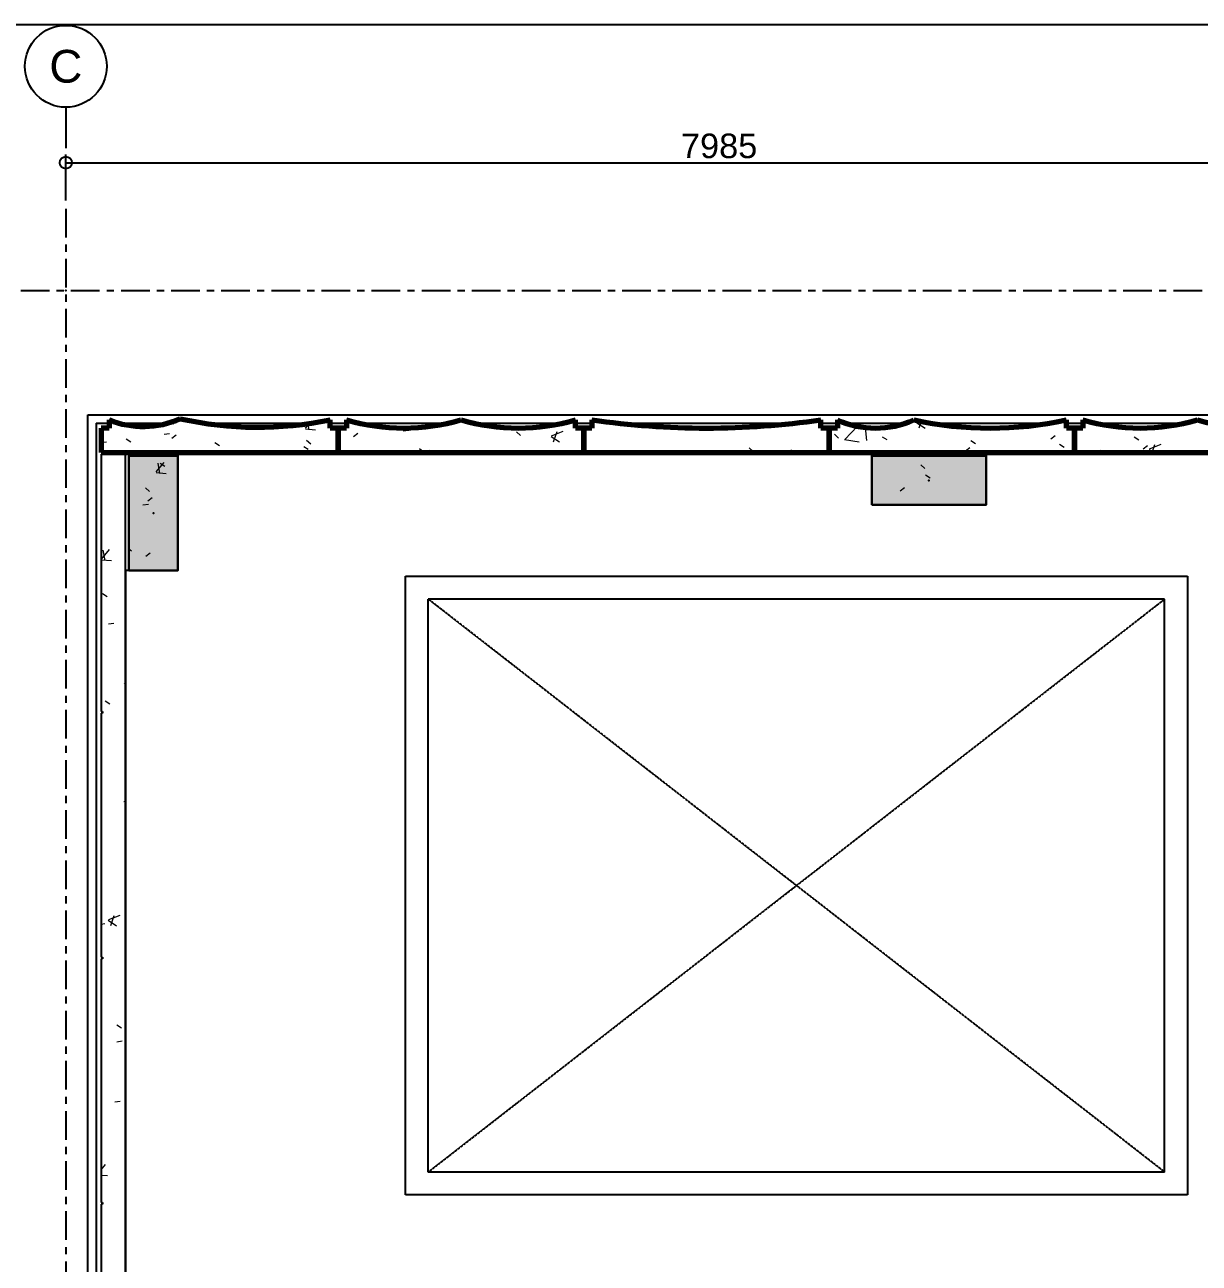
# Model space of a CAD drawing. Header units: millimetres. Extents: x -1379 to 1385823, y -4884429 to 548763.
# Drawn here: x 402353 to 409531, y -2370143 to -2362577 of the extents above; entities that cross this region are included whole.
import ezdxf
from ezdxf.enums import TextEntityAlignment as Align

# ---------------------------------------------------------------- set-up
doc = ezdxf.new("R2010")
doc.units = ezdxf.units.MM
for name, pattern in [('CENTER', [50.8, 31.75, -6.35, 6.35, -6.35]), ('HIDDEN', [0.375, 0.25, -0.125]), ('TA_GL_000.70000', [1.925, 0.7, -0.175, 0.175, -0.175, 0.7])]:
    doc.linetypes.add(name, pattern=pattern)
for name, color, linetype in [('000 - 0_SYM_DWG_GRID-BUBBLE_MAIN_COLOR_6', 7, 'Continuous'), ('000 - 0_SYM_DWG_GRIDLINE_MAIN_COLOR_251', 7, 'Continuous'), ('000 - 0_SYM_DWG_HIDDENlINE_MAIN_COLOR_251', 7, 'HIDDEN'), ('000 - 0_SYM_DWG_SLOPE-SYM_TEXT_COLOR_3', 7, 'Continuous'), ('000 - CONCRETE_COL_HATCH_', 7, 'Continuous'), ('000 - CONCRETE_PRECAST_CUT_COLOR_4', 7, 'Continuous'), ('000 - D I M', 7, 'Continuous'), ('000 - EXISTING_BUILDING_MAIN_COLOR_1', 7, 'Continuous'), ('000 - EXISTING_BUILDING_MAIN_COLOR_251', 7, 'Continuous'), ('000 - EXISTING_COLUMN_CUT_COLOR_5', 7, 'Continuous'), ('000 - EXISTING_PRECAST_MAIN_COLOR_1', 7, 'Continuous'), ('000 - GRID', 7, 'CENTER')]:
    doc.layers.add(name, color=color, linetype=linetype)
doc.styles.add('ARIAL', font='arial.ttf')
doc.styles.add('FAMELINE_FOR_CKST', font='arial.ttf')
doc.styles.add('TA', font='', dxfattribs={"height": 4.5})
doc.styles.get('TA').set_extended_font_data('Cordia New')
doc.dimstyles.new('FAMELINE-CKST_C-C', dxfattribs={"dimtxt": 0.3, "dimasz": 0.15, "dimexe": 0.1, "dimexo": 0.1, "dimgap": 0.05, "dimtad": 1, "dimzin": 0, "dimdsep": 46, "dimtxsty": 'FAMELINE_FOR_CKST', "dimblk": 'ORIGIN', "dimblk1": 'ORIGIN', "dimblk2": 'ORIGIN', "dimsah": 1, "dimcen": 0.1, "dimdle": 0.1, "dimclrd": 7, "dimclre": 7, "dimclrt": 7, "dimadec": 0, "dimazin": 0, "dimtfac": 1, "dimtix": 1, "dimtmove": 2, "dimatfit": 3, "dimfxl": 1, "dimtolj": 1, "dimtzin": 0, "dimlwd": -1, "dimlwe": -1, "dimarcsym": 0})

# ---------------------------------------------------------------- blocks, each defined once
blk = doc.blocks.new('A$Cc55aeaab')
at = {"color": 7}
blk.add_lwpolyline([(0, -400), (775, -400), (775, 0), (0, 0)], close=True, dxfattribs=at)
blk = doc.blocks.new('DPA_Rectangular - 300 x 700mm-V1-IV01 - EGRESS LEVEL PLAN')
at = {"layer": '000 - EXISTING_BUILDING_MAIN_COLOR_251', "lineweight": 9}
h = blk.add_hatch(dxfattribs=at)
h.set_pattern_fill('FP_8', style=0, pattern_type=2)
h.set_pattern_definition([(50, (-216519, 2307787), (728.7365, -63.75582), [76.2, -838.2]), (355, (-216519, 2307787), (-140.97162, 764.2276), [60.96, -670.56]), (100.451, (-216458.26, 2307781.7), (587.77, 700.46675), [64.76, -712.36]), (46.184, (-216519, 2307990.2), (1084.31624, -168.17096), [114.3, -1257.3]), (96.636, (-216428.6, 2307976.2), (949.6099, 989.70985), [97.14, -1068.54]), (351.184, (-216519, 2307990.2), (949.62055, 989.70115), [91.44, -1005.84]), (21, (-216417.4, 2307939.4), (606.45787, -409.06057), [76.2, -838.2]), (326, (-216417.4, 2307939.4), (247.20834, 736.75292), [60.96, -670.56]), (71.451, (-216366.85, 2307905.3), (853.66825, 327.68547), [64.76, -712.36]), (37.5, (-216519, 2307787), (12.354693, 338.22012), [33.528, -628.904, 33.528, -1320.292]), (37.5, (-216519, 2307787), (12.354693, 338.22012), [-695.96, -647.192, 33.528, -639.572]), (7.5, (-216519, 2307787), (267.278874, 400.722127), [33.528, -354.584, 33.528, -870.204]), (7.5, (-216519, 2307787), (267.278874, 400.722127), [-421.64, -613.664, 33.528, -223.012]), (327.5, (-216745.56, 2307787), (542.36333, -22.915345), [33.528, -220.472, 33.528, -1810.512]), (327.5, (-216745.56, 2307787), (542.36333, -22.915345), [-287.528, -758.952, 33.528, -1018.032]), (317.5, (-216847.16, 2307787), (592.51696, 101.70711), [33.528, -296.672, 33.528, -1239.52]), (317.5, (-216847.16, 2307787), (592.51696, 101.70711), [-363.728, -492.76, 33.528, -713.232])])
h.paths.add_polyline_path([(150, -350), (150, 350), (-150, 350), (-150, -350)])
at = {"layer": '000 - EXISTING_BUILDING_MAIN_COLOR_251', "color": 7}
for p, q in [((-150, 350), (150, 350)), ((-150, -350), (-150, 350)), ((150, 350), (150, -350)), ((150, -350), (-150, -350))]:
    blk.add_line(p, q, dxfattribs=at)
blk = doc.blocks.new('DPA_Rectangular - 300 x 700mm-V5-IV01 - EGRESS LEVEL PLAN')
at = {"layer": '000 - EXISTING_BUILDING_MAIN_COLOR_251', "lineweight": 9}
h = blk.add_hatch(dxfattribs=at)
h.set_pattern_fill('FP_13', style=0, pattern_type=2)
h.set_pattern_definition([(140, (-2307587, -221259), (63.75582, 728.7365), [76.2, -838.2]), (85, (-2307587, -221259), (-764.2276, -140.97162), [60.96, -670.56]), (190.451, (-2307581.7, -221198.26), (-700.46675, 587.77), [64.76, -712.36]), (136.184, (-2307790.2, -221259), (168.17096, 1084.31624), [114.3, -1257.3]), (186.636, (-2307776.2, -221168.6), (-989.70985, 949.6099), [97.14, -1068.54]), (81.184, (-2307790.2, -221259), (-989.70115, 949.62055), [91.44, -1005.84]), (111, (-2307739.4, -221157.4), (409.06057, 606.45787), [76.2, -838.2]), (56, (-2307739.4, -221157.4), (-736.75292, 247.20834), [60.96, -670.56]), (161.451, (-2307705.3, -221106.85), (-327.68547, 853.66825), [64.76, -712.36]), (127.5, (-2307587, -221259), (-338.22012, 12.354693), [33.528, -628.904, 33.528, -1320.292]), (127.5, (-2307587, -221259), (-338.22012, 12.354693), [-695.96, -647.192, 33.528, -639.572]), (97.5, (-2307587, -221259), (-400.722127, 267.278874), [33.528, -354.584, 33.528, -870.204]), (97.5, (-2307587, -221259), (-400.722127, 267.278874), [-421.64, -613.664, 33.528, -223.012]), (57.5, (-2307587, -221485.56), (22.915345, 542.36333), [33.528, -220.472, 33.528, -1810.512]), (57.5, (-2307587, -221485.56), (22.915345, 542.36333), [-287.528, -758.952, 33.528, -1018.032]), (47.5, (-2307587, -221587.16), (-101.70711, 592.51696), [33.528, -296.672, 33.528, -1239.52]), (47.5, (-2307587, -221587.16), (-101.70711, 592.51696), [-363.728, -492.76, 33.528, -713.232])])
h.paths.add_polyline_path([(150, 350), (-150, 350), (-150, -350), (150, -350), (150, 146.2)])
at = {"layer": '000 - EXISTING_BUILDING_MAIN_COLOR_251', "color": 7}
for p, q in [((-150, 350), (150, 350)), ((-150, -350), (-150, 350)), ((150, 350), (150, -350)), ((150, -350), (-150, -350))]:
    blk.add_line(p, q, dxfattribs=at)
blk = doc.blocks.new('DPA_Curved type B 1 - Curved Type B-V39-IV01 - EGRESS LEVEL PLAN')
at = {"layer": '000 - EXISTING_PRECAST_MAIN_COLOR_1', "lineweight": 9}
h = blk.add_hatch(dxfattribs=at)
h.set_pattern_fill('FP_31', style=0, pattern_type=2)
h.set_pattern_definition([(50, (-218399, 2307417), (728.7365, -63.75582), [76.2, -838.2]), (355, (-218399, 2307417), (-140.97162, 764.2276), [60.96, -670.56]), (100.451, (-218338.26, 2307411.7), (587.77, 700.46675), [64.76, -712.36]), (46.184, (-218399, 2307620.2), (1084.31624, -168.17096), [114.3, -1257.3]), (96.636, (-218308.6, 2307606.2), (949.6099, 989.70985), [97.14, -1068.54]), (351.184, (-218399, 2307620.2), (949.62055, 989.70115), [91.44, -1005.84]), (21, (-218297.4, 2307569.4), (606.45787, -409.06057), [76.2, -838.2]), (326, (-218297.4, 2307569.4), (247.20834, 736.75292), [60.96, -670.56]), (71.451, (-218246.85, 2307535.3), (853.66825, 327.68547), [64.76, -712.36]), (37.5, (-218399, 2307417), (12.354693, 338.22012), [33.528, -628.904, 33.528, -1320.292]), (37.5, (-218399, 2307417), (12.354693, 338.22012), [-695.96, -647.192, 33.528, -639.572]), (7.5, (-218399, 2307417), (267.278874, 400.722127), [33.528, -354.584, 33.528, -870.204]), (7.5, (-218399, 2307417), (267.278874, 400.722127), [-421.64, -613.664, 33.528, -223.012]), (327.5, (-218625.56, 2307417), (542.36333, -22.915345), [33.528, -220.472, 33.528, -1810.512]), (327.5, (-218625.56, 2307417), (542.36333, -22.915345), [-287.528, -758.952, 33.528, -1018.032]), (317.5, (-218727.16, 2307417), (592.51696, 101.70711), [33.528, -296.672, 33.528, -1239.52]), (317.5, (-218727.16, 2307417), (592.51696, 101.70711), [-363.728, -492.76, 33.528, -713.232])])
h.paths.add_polyline_path([(-340, 0), (750, 0), (750, 150), (700, 150), (700, 200), (584.8, 172.3), (468.1, 155.6), (349.2, 150), (231.9, 155.6), (114.9, 172.3), (0, 200), (-116.5, 172.1), (-231.9, 155.6), (-350, 150), (-468.1, 155.6), (-593.3, 174.3), (-700, 200), (-700, 150), (-750, 150), (-750, 0), (-340, 0)])
at = {"layer": '000 - EXISTING_PRECAST_MAIN_COLOR_1', "color": 7, "lineweight": 70}
for p, q in [((-700, 200), (-700, 150)), ((700, 150), (700, 200)), ((-700, 150), (-750, 150)), ((-750, 150), (-750, 0)), ((750, 150), (700, 150)), ((750, 0), (750, 150)), ((-750, 0), (750, 0))]:
    blk.add_line(p, q, dxfattribs=at)
for centre in [(-350, 1400), (350, 1400)]:
    blk.add_arc(centre, 1250, 253.74023, 286.25977, dxfattribs=at)
blk = doc.blocks.new('DPA_Curved type A 1 - Curved Type A-V40-IV01 - EGRESS LEVEL PLAN')
at = {"layer": '000 - EXISTING_PRECAST_MAIN_COLOR_1', "lineweight": 9}
h = blk.add_hatch(dxfattribs=at)
h.set_pattern_fill('FP_32', style=0, pattern_type=2)
h.set_pattern_definition([(50, (-219899, 2307417), (728.7365, -63.75582), [76.2, -838.2]), (355, (-219899, 2307417), (-140.97162, 764.2276), [60.96, -670.56]), (100.451, (-219838.26, 2307411.7), (587.77, 700.46675), [64.76, -712.36]), (46.184, (-219899, 2307620.2), (1084.31624, -168.17096), [114.3, -1257.3]), (96.636, (-219808.6, 2307606.2), (949.6099, 989.70985), [97.14, -1068.54]), (351.184, (-219899, 2307620.2), (949.62055, 989.70115), [91.44, -1005.84]), (21, (-219797.4, 2307569.4), (606.45787, -409.06057), [76.2, -838.2]), (326, (-219797.4, 2307569.4), (247.20834, 736.75292), [60.96, -670.56]), (71.451, (-219746.85, 2307535.3), (853.66825, 327.68547), [64.76, -712.36]), (37.5, (-219899, 2307417), (12.354693, 338.22012), [33.528, -628.904, 33.528, -1320.292]), (37.5, (-219899, 2307417), (12.354693, 338.22012), [-695.96, -647.192, 33.528, -639.572]), (7.5, (-219899, 2307417), (267.278874, 400.722127), [33.528, -354.584, 33.528, -870.204]), (7.5, (-219899, 2307417), (267.278874, 400.722127), [-421.64, -613.664, 33.528, -223.012]), (327.5, (-220125.56, 2307417), (542.36333, -22.915345), [33.528, -220.472, 33.528, -1810.512]), (327.5, (-220125.56, 2307417), (542.36333, -22.915345), [-287.528, -758.952, 33.528, -1018.032]), (317.5, (-220227.16, 2307417), (592.51696, 101.70711), [33.528, -296.672, 33.528, -1239.52]), (317.5, (-220227.16, 2307417), (592.51696, 101.70711), [-363.728, -492.76, 33.528, -713.232])])
h.paths.add_polyline_path([(750, 0), (750, 150), (700, 150), (700, 200), (466.4, 172.2), (234, 155.6), (0, 150), (-234, 155.6), (-467.5, 172.3), (-700, 200), (-700, 150), (-750, 150), (-750, 0)])
at = {"layer": '000 - EXISTING_PRECAST_MAIN_COLOR_1', "color": 7, "lineweight": 70}
for p, q in [((-700, 200), (-700, 150)), ((700, 150), (700, 200)), ((-700, 150), (-750, 150)), ((-750, 150), (-750, 0)), ((750, 150), (700, 150)), ((750, 0), (750, 150)), ((-750, 0), (750, 0))]:
    blk.add_line(p, q, dxfattribs=at)
blk.add_arc((0, 5078.8), 4928.8, 261.83504, 278.16496, dxfattribs=at)
blk = doc.blocks.new('DPA_Curved type C_Left 1 - Curved Type C_Left-V41-IV01 - EGRESS LEVEL PLAN')
at = {"layer": '000 - EXISTING_PRECAST_MAIN_COLOR_1', "lineweight": 9}
h = blk.add_hatch(dxfattribs=at)
h.set_pattern_fill('FP_33', style=0, pattern_type=2)
h.set_pattern_definition([(50, (-221399, 2307417), (728.7365, -63.75582), [76.2, -838.2]), (355, (-221399, 2307417), (-140.97162, 764.2276), [60.96, -670.56]), (100.451, (-221338.26, 2307411.7), (587.77, 700.46675), [64.76, -712.36]), (46.184, (-221399, 2307620.2), (1084.31624, -168.17096), [114.3, -1257.3]), (96.636, (-221308.6, 2307606.2), (949.6099, 989.70985), [97.14, -1068.54]), (351.184, (-221399, 2307620.2), (949.62055, 989.70115), [91.44, -1005.84]), (21, (-221297.4, 2307569.4), (606.45787, -409.06057), [76.2, -838.2]), (326, (-221297.4, 2307569.4), (247.20834, 736.75292), [60.96, -670.56]), (71.451, (-221246.85, 2307535.3), (853.66825, 327.68547), [64.76, -712.36]), (37.5, (-221399, 2307417), (12.354693, 338.22012), [33.528, -628.904, 33.528, -1320.292]), (37.5, (-221399, 2307417), (12.354693, 338.22012), [-695.96, -647.192, 33.528, -639.572]), (7.5, (-221399, 2307417), (267.278874, 400.722127), [33.528, -354.584, 33.528, -870.204]), (7.5, (-221399, 2307417), (267.278874, 400.722127), [-421.64, -613.664, 33.528, -223.012]), (327.5, (-221625.56, 2307417), (542.36333, -22.915345), [33.528, -220.472, 33.528, -1810.512]), (327.5, (-221625.56, 2307417), (542.36333, -22.915345), [-287.528, -758.952, 33.528, -1018.032]), (317.5, (-221727.16, 2307417), (592.51696, 101.70711), [33.528, -296.672, 33.528, -1239.52]), (317.5, (-221727.16, 2307417), (592.51696, 101.70711), [-363.728, -492.76, 33.528, -713.232])])
h.paths.add_polyline_path([(6.2, 0), (750, 0), (750, 150), (700, 150), (700, 200), (545.8, 172.2), (390, 155.4), (233.3, 149.8), (76.7, 155.4), (-79.1, 172.2), (-233.3, 200), (-309.1, 172.2), (-387.3, 155.4), (-466.7, 149.8), (-547.1, 155.6), (-624.9, 172.3), (-700, 200), (-700, 150), (-750, 150), (-750, 0), (-490, 0)])
at = {"layer": '000 - EXISTING_PRECAST_MAIN_COLOR_1', "color": 7, "lineweight": 70}
for p, q in [((-700, 200), (-700, 150)), ((700, 150), (700, 200)), ((-700, 150), (-750, 150)), ((-750, 150), (-750, 0)), ((750, 150), (700, 150)), ((750, 0), (750, 150)), ((-750, 0), (750, 0))]:
    blk.add_line(p, q, dxfattribs=at)
for centre, radius, start, end in [((-466.7, 717.5), 567.7, 245.72937, 294.27063), ((233.3, 2346.1), 2196.2, 257.73193, 282.26807)]:
    blk.add_arc(centre, radius, start, end, dxfattribs=at)
blk = doc.blocks.new('DPA_Curved type B 1 - Curved Type B-V42-IV01 - EGRESS LEVEL PLAN')
at = {"layer": '000 - EXISTING_PRECAST_MAIN_COLOR_1', "lineweight": 9}
h = blk.add_hatch(dxfattribs=at)
h.set_pattern_fill('FP_34', style=0, pattern_type=2)
h.set_pattern_definition([(50, (-222899, 2307417), (728.7365, -63.75582), [76.2, -838.2]), (355, (-222899, 2307417), (-140.97162, 764.2276), [60.96, -670.56]), (100.451, (-222838.26, 2307411.7), (587.77, 700.46675), [64.76, -712.36]), (46.184, (-222899, 2307620.2), (1084.31624, -168.17096), [114.3, -1257.3]), (96.636, (-222808.6, 2307606.2), (949.6099, 989.70985), [97.14, -1068.54]), (351.184, (-222899, 2307620.2), (949.62055, 989.70115), [91.44, -1005.84]), (21, (-222797.4, 2307569.4), (606.45787, -409.06057), [76.2, -838.2]), (326, (-222797.4, 2307569.4), (247.20834, 736.75292), [60.96, -670.56]), (71.451, (-222746.85, 2307535.3), (853.66825, 327.68547), [64.76, -712.36]), (37.5, (-222899, 2307417), (12.354693, 338.22012), [33.528, -628.904, 33.528, -1320.292]), (37.5, (-222899, 2307417), (12.354693, 338.22012), [-695.96, -647.192, 33.528, -639.572]), (7.5, (-222899, 2307417), (267.278874, 400.722127), [33.528, -354.584, 33.528, -870.204]), (7.5, (-222899, 2307417), (267.278874, 400.722127), [-421.64, -613.664, 33.528, -223.012]), (327.5, (-223125.56, 2307417), (542.36333, -22.915345), [33.528, -220.472, 33.528, -1810.512]), (327.5, (-223125.56, 2307417), (542.36333, -22.915345), [-287.528, -758.952, 33.528, -1018.032]), (317.5, (-223227.16, 2307417), (592.51696, 101.70711), [33.528, -296.672, 33.528, -1239.52]), (317.5, (-223227.16, 2307417), (592.51696, 101.70711), [-363.728, -492.76, 33.528, -713.232])])
h.paths.add_polyline_path([(750, 0), (750, 150), (700, 150), (700, 200), (584.8, 172.3), (468.1, 155.6), (350, 150), (231.9, 155.6), (114.9, 172.3), (0, 200), (-114.9, 172.3), (-235.1, 155.4), (-350, 150), (-468.1, 155.6), (-585.1, 172.3), (-700, 200), (-700, 150), (-750, 150), (-750, 0), (450, 0)])
at = {"layer": '000 - EXISTING_PRECAST_MAIN_COLOR_1', "color": 7, "lineweight": 70}
for p, q in [((-700, 200), (-700, 150)), ((700, 150), (700, 200)), ((-700, 150), (-750, 150)), ((-750, 150), (-750, 0)), ((750, 150), (700, 150)), ((750, 0), (750, 150)), ((-750, 0), (750, 0))]:
    blk.add_line(p, q, dxfattribs=at)
for centre in [(-350, 1400), (350, 1400)]:
    blk.add_arc(centre, 1250, 253.74023, 286.25977, dxfattribs=at)
blk = doc.blocks.new('DPA_Curved type C_Left 1 - Curved Type C_Left-5847586-IV01 - EGRESS LEVEL PLAN')
at = {"layer": '000 - EXISTING_PRECAST_MAIN_COLOR_1', "lineweight": 9}
h = blk.add_hatch(dxfattribs=at)
h.set_pattern_fill('FP_40', style=0, pattern_type=2)
h.set_pattern_definition([(50, (-216924, 2307417), (728.7365, -63.75582), [76.2, -838.2]), (355, (-216924, 2307417), (-140.97162, 764.2276), [60.96, -670.56]), (100.451, (-216863.26, 2307411.7), (587.77, 700.46675), [64.76, -712.36]), (46.184, (-216924, 2307620.2), (1084.31624, -168.17096), [114.3, -1257.3]), (96.636, (-216833.6, 2307606.2), (949.6099, 989.70985), [97.14, -1068.54]), (351.184, (-216924, 2307620.2), (949.62055, 989.70115), [91.44, -1005.84]), (21, (-216822.4, 2307569.4), (606.45787, -409.06057), [76.2, -838.2]), (326, (-216822.4, 2307569.4), (247.20834, 736.75292), [60.96, -670.56]), (71.451, (-216771.85, 2307535.3), (853.66825, 327.68547), [64.76, -712.36]), (37.5, (-216924, 2307417), (12.354693, 338.22012), [33.528, -628.904, 33.528, -1320.292]), (37.5, (-216924, 2307417), (12.354693, 338.22012), [-695.96, -647.192, 33.528, -639.572]), (7.5, (-216924, 2307417), (267.278874, 400.722127), [33.528, -354.584, 33.528, -870.204]), (7.5, (-216924, 2307417), (267.278874, 400.722127), [-421.64, -613.664, 33.528, -223.012]), (327.5, (-217150.56, 2307417), (542.36333, -22.915345), [33.528, -220.472, 33.528, -1810.512]), (327.5, (-217150.56, 2307417), (542.36333, -22.915345), [-287.528, -758.952, 33.528, -1018.032]), (317.5, (-217252.16, 2307417), (592.51696, 101.70711), [33.528, -296.672, 33.528, -1239.52]), (317.5, (-217252.16, 2307417), (592.51696, 101.70711), [-363.728, -492.76, 33.528, -713.232])])
h.paths.add_polyline_path([(-538.2, 0), (725, 0), (725, 150), (675, 150), (675, 200), (523.3, 174.3), (370.2, 159.3), (204.7, 155.6), (62.7, 161.7), (-95.4, 180), (-241.5, 207.1), (-319.1, 180), (-383.6, 165.9), (-457.5, 159.7), (-538.2, 164.6), (-611, 179), (-675, 200), (-675, 150), (-725, 149.6), (-725, 0), (-575, 0)])
at = {"layer": '000 - EXISTING_PRECAST_MAIN_COLOR_1', "color": 7, "lineweight": 70}
for p, q in [((-675, 200), (-675, 150)), ((675, 150), (675, 200)), ((-675, 150), (-725, 150)), ((-725, 150), (-725, 0)), ((725, 150), (675, 150)), ((725, 0), (725, 150)), ((-725, 0), (725, 0))]:
    blk.add_line(p, q, dxfattribs=at)
for centre, radius, start, end in [((-466.7, 717.5), 557.8, 248.0708, 293.80474), ((233.3, 2346.1), 2191, 257.48361, 281.62923)]:
    blk.add_arc(centre, radius, start, end, dxfattribs=at)
blk = doc.blocks.new('*U2582')
at = {"layer": '000 - CONCRETE_COL_HATCH_'}
h = blk.add_hatch(dxfattribs=at)
h.set_pattern_fill('AR-CONC', scale=0.5)
h.set_pattern_definition([(50, (0, 6e-15), (3.5863, -0.31376), [0.375, -4.125]), (355, (0, 6e-15), (-0.693757, 3.76096), [0.3, -3.3]), (100.4514, (0.299, -0.026), (2.892544, 3.4472), [0.3187, -3.50571]), (46.1842, (0, 1), (5.336207, -0.827596), [0.5625, -6.1875]), (96.6356, (0.4447, 0.931), (4.67331, 4.87059), [0.47805, -5.25857]), (351.1842, (0, 1), (4.67331, 4.87059), [0.45, -4.95]), (21, (0.5, 0.75), (2.984535, -2.013094), [0.375, -4.125]), (326, (0.5, 0.75), (1.216577, 3.62575), [0.3, -3.3]), (71.4514, (0.7487, 0.5822), (4.201112, 1.612656), [0.3187, -3.50571]), (37.5, (0, 6e-15), (0.0607993, 1.6644693), [0, -3.26, 0, -3.35, 0, -3.3125]), (7.5, (0, 6e-15), (1.315348, 1.9720586), [0, -1.91, 0, -3.185, 0, -1.2625]), (327.5, (-1.115, 6e-15), (2.669112, -0.1127744), [0, -1.25, 0, -3.9, 0, -5.175]), (317.5, (-1.615, 6e-15), (2.915931, 0.500525), [0, -1.625, 0, -2.59, 0, -3.675])])
h.paths.add_polyline_path([(-350, -150), (350, -150), (350, 150), (-350, 150)])
at = {"color": 7}
blk.add_point((0, 0), dxfattribs=at)
at = {"layer": '000 - EXISTING_COLUMN_CUT_COLOR_5', "color": 7}
blk.add_lwpolyline([(-350, -150), (350, -150), (350, 150), (-350, 150)], close=True, dxfattribs=at)
blk = doc.blocks.new('*U2581')
at = {"layer": '000 - CONCRETE_COL_HATCH_'}
h = blk.add_hatch(dxfattribs=at)
h.set_pattern_fill('AR-CONC', scale=0.5)
h.set_pattern_definition([(50, (-3e-14, -2e-14), (3.5863, -0.31376), [0.375, -4.125]), (355, (-3e-14, -2e-14), (-0.693757, 3.76096), [0.3, -3.3]), (100.4514, (0.299, -0.026), (2.892544, 3.4472), [0.3187, -3.50571]), (46.1842, (-3e-14, 1), (5.336207, -0.827596), [0.5625, -6.1875]), (96.6356, (0.4447, 0.931), (4.67331, 4.87059), [0.47805, -5.25857]), (351.1842, (-3e-14, 1), (4.67331, 4.87059), [0.45, -4.95]), (21, (0.5, 0.75), (2.984535, -2.013094), [0.375, -4.125]), (326, (0.5, 0.75), (1.216577, 3.62575), [0.3, -3.3]), (71.4514, (0.7487, 0.5822), (4.201112, 1.612656), [0.3187, -3.50571]), (37.5, (-3e-14, -2e-14), (0.0607993, 1.6644693), [0, -3.26, 0, -3.35, 0, -3.3125]), (7.5, (-3e-14, -2e-14), (1.315348, 1.9720586), [0, -1.91, 0, -3.185, 0, -1.2625]), (327.5, (-1.115, -2e-14), (2.669112, -0.1127744), [0, -1.25, 0, -3.9, 0, -5.175]), (317.5, (-1.615, -2e-14), (2.915931, 0.500525), [0, -1.625, 0, -2.59, 0, -3.675])])
h.paths.add_polyline_path([(-150, -350), (150, -350), (150, 350), (-150, 350)])
at = {"color": 7}
blk.add_point((0, 0), dxfattribs=at)
at = {"layer": '000 - EXISTING_COLUMN_CUT_COLOR_5', "color": 7}
blk.add_lwpolyline([(-150, -350), (150, -350), (150, 350), (-150, 350)], close=True, dxfattribs=at)
blk = doc.blocks.new('A$Cc52987c4')
at = {"layer": '000 - EXISTING_BUILDING_MAIN_COLOR_251', "lineweight": 9}
h = blk.add_hatch(dxfattribs=at)
h.set_pattern_fill('FP_1', style=0, pattern_type=2)
h.set_pattern_definition([(50, (-215984, 2306427), (728.7365, -63.75582), [76.2, -838.2]), (355, (-215984, 2306427), (-140.97162, 764.2276), [60.96, -670.56]), (100.451, (-215923.26, 2306421.7), (587.77, 700.46675), [64.76, -712.36]), (46.184, (-215984, 2306630.2), (1084.31624, -168.17096), [114.3, -1257.3]), (96.636, (-215893.6, 2306616.2), (949.6099, 989.70985), [97.14, -1068.54]), (351.184, (-215984, 2306630.2), (949.62055, 989.70115), [91.44, -1005.84]), (21, (-215882.4, 2306579.4), (606.45787, -409.06057), [76.2, -838.2]), (326, (-215882.4, 2306579.4), (247.20834, 736.75292), [60.96, -670.56]), (71.451, (-215831.85, 2306545.3), (853.66825, 327.68547), [64.76, -712.36]), (37.5, (-215984, 2306427), (12.354693, 338.22012), [33.528, -628.904, 33.528, -647.192, -673.1]), (37.5, (-215984, 2306427), (12.354693, 338.22012), [-1343.152, 33.528, -639.572]), (7.5, (-215984, 2306427), (267.278874, 400.722127), [33.528, -354.584, 33.528, -613.664, -256.54]), (7.5, (-215984, 2306427), (267.278874, 400.722127), [-1035.304, 33.528, -223.012]), (327.5, (-216210.56, 2306427), (542.36333, -22.915345), [33.528, -220.472, 33.528, -1810.512]), (327.5, (-216210.56, 2306427), (542.36333, -22.915345), [-287.528, -758.952, 33.528, -1018.032]), (317.5, (-216312.16, 2306427), (592.51696, 101.70711), [33.528, -296.672, 33.528, -492.76, -746.76]), (317.5, (-216312.16, 2306427), (592.51696, 101.70711), [-856.488, 33.528, -713.232])])
h.paths.add_polyline_path([(225, -16165), (365, -16165), (365, -990), (225, -990), (225, -1000), (215, -1000.7), (215, -2572), (225, -2572), (225, -2582), (215, -2582), (215, -4072), (225, -4072), (225, -4082), (215, -4082), (215, -5572), (225, -5572), (225, -5582), (215, -5582), (215, -7072), (225, -7072), (225, -7082), (215, -7082), (215, -8572), (225, -8572), (225, -8582), (215, -8582), (215, -10072), (225, -10072), (225, -10082), (215, -10082), (215, -11572), (225, -11572), (225, -11582), (215, -11582), (215, -13072), (225, -13072), (225, -13082), (215, -13082), (215, -14572), (225, -14572), (225, -14582), (215, -14582), (215, -16155), (225, -16155)])
at = {"layer": '000 - 0_SYM_DWG_HIDDENlINE_MAIN_COLOR_251', "color": 7}
for p, q in [((6714.3, -5384.5), (2215, -1885)), ((2215, -5385), (6715, -1885))]:
    blk.add_line(p, q, dxfattribs=at)
at = {"layer": '000 - EXISTING_BUILDING_MAIN_COLOR_1', "color": 7}
for p, q in [((225, -1000), (215, -1000)), ((215, -1000), (215, -2572)), ((365, -990), (225, -990)), ((225, -990), (225, -1000)), ((365, -13082), (365, -990)), ((215, -2572), (225, -2572)), ((225, -2572), (225, -2582)), ((225, -2582), (215, -2582)), ((215, -2582), (215, -4072)), ((215, -4072), (225, -4072)), ((225, -4082), (215, -4082)), ((215, -4082), (215, -5572)), ((225, -4072), (225, -4082)), ((215, -5572), (225, -5572)), ((225, -5582), (215, -5582)), ((215, -5582), (215, -7072)), ((225, -5572), (225, -5582))]:
    blk.add_line(p, q, dxfattribs=at)
at = {"layer": '000 - EXISTING_BUILDING_MAIN_COLOR_251', "color": 7}
for p, q in [((135, -760), (16695, -760)), ((135, -18045), (135, -760)), ((185, -810), (265, -810)), ((185, -810), (185, -17995)), ((326.1, -810), (620.9, -810)), ((844.6, -810), (1497, -810)), ((1615, -810), (1715, -810)), ((1798, -810), (2332, -810)), ((2498, -810), (3032, -810)), ((3115, -810), (3215, -810)), ((3382.6, -810), (4447.4, -810)), ((4615, -810), (4715, -810)), ((4769.3, -810), (5127.4, -810)), ((5292.6, -810), (6004.1, -810)), ((6115, -810), (6215, -810)), ((6298, -810), (6832, -810)), ((4925, -990), (685, -990)), ((685, -990), (685, -1710)), ((4925, -1310), (4925, -990)), ((12275, -990), (5625, -990)), ((5625, -990), (5625, -1310)), ((685, -1310), (685, -1710)), ((5625, -1310), (4925, -1310)), ((685, -1710), (365, -1710)), ((365, -1710), (365, -6105)), ((2075, -5525), (2075, -1745)), ((2075, -1745), (6855, -1745)), ((6855, -1745), (6855, -5525)), ((6715, -1885), (2215, -1885)), ((2215, -5385), (2215, -1885)), ((6715, -5385), (6715, -1885)), ((6715, -5385), (2215, -5385)), ((6855, -5525), (2075, -5525))]:
    blk.add_line(p, q, dxfattribs=at)
at = {"layer": '000 - CONCRETE_PRECAST_CUT_COLOR_4', "color": 7}
for name, p in [('*U2581', (535, -1360)), ('*U2582', (5275, -1160))]:
    blk.add_blockref(name, p, dxfattribs=at)
at = {"layer": '000 - EXISTING_BUILDING_MAIN_COLOR_251', "color": 7}
blk.add_blockref('DPA_Rectangular - 300 x 700mm-V1-IV01 - EGRESS LEVEL PLAN', (535, -1360), dxfattribs=at)
at = {"layer": '000 - EXISTING_BUILDING_MAIN_COLOR_251', "color": 7, "rotation": 270}
blk.add_blockref('DPA_Rectangular - 300 x 700mm-V5-IV01 - EGRESS LEVEL PLAN', (5275, -1160), dxfattribs=at)
at = {"layer": '000 - EXISTING_PRECAST_MAIN_COLOR_1', "color": 7}
for name, p in [('DPA_Curved type C_Left 1 - Curved Type C_Left-5847586-IV01 - EGRESS LEVEL PLAN', (940, -990)), ('DPA_Curved type B 1 - Curved Type B-V39-IV01 - EGRESS LEVEL PLAN', (2415, -990)), ('DPA_Curved type A 1 - Curved Type A-V40-IV01 - EGRESS LEVEL PLAN', (3915, -990)), ('DPA_Curved type C_Left 1 - Curved Type C_Left-V41-IV01 - EGRESS LEVEL PLAN', (5415, -990)), ('DPA_Curved type B 1 - Curved Type B-V42-IV01 - EGRESS LEVEL PLAN', (6915, -990))]:
    blk.add_blockref(name, p, dxfattribs=at)
blk = doc.blocks.new('*U1926')
at = {"layer": '000 - 0_SYM_DWG_GRID-BUBBLE_MAIN_COLOR_6', "color": 7}
blk.add_line((22.4, 0), (17.4, 0), dxfattribs=at)
blk.add_circle((27.4, 0), 5, dxfattribs=at)
at = {"layer": '000 - 0_SYM_DWG_GRIDLINE_MAIN_COLOR_251', "color": 7, "linetype": 'ByBlock', "ltscale": 5}
blk.add_line((10, 0), (-321.4, 0), dxfattribs=at)
at = {"layer": '000 - 0_SYM_DWG_GRIDLINE_MAIN_COLOR_251', "color": 7}
blk.add_point((0, 0), dxfattribs=at)
at = {"color": 7, "style": 'TA', "flags": 1}
blk.add_attdef('LOCATION', (6, -6), '', height=4.5, rotation=270, dxfattribs=at)
at = {"layer": '000 - 0_SYM_DWG_SLOPE-SYM_TEXT_COLOR_3', "color": 7, "style": 'ARIAL'}
blk.add_attdef('GRID-HEAD', text='', height=4, rotation=270, dxfattribs=at).set_placement((27.4, 0), align=Align.MIDDLE_CENTER)
blk = doc.blocks.new('*U1925')
at = {"layer": '000 - 0_SYM_DWG_GRIDLINE_MAIN_COLOR_251', "color": 7, "linetype": 'ByBlock', "ltscale": 5}
blk.add_line((30, 0), (-408.5, 0), dxfattribs=at)
at = {"layer": '000 - 0_SYM_DWG_GRIDLINE_MAIN_COLOR_251', "color": 7}
blk.add_point((0, 0), dxfattribs=at)
at = {"color": 7, "style": 'TA', "flags": 1}
blk.add_attdef('LOCATION', (6, -6), '', height=4.5, rotation=270, dxfattribs=at)
at = {"layer": '000 - 0_SYM_DWG_SLOPE-SYM_TEXT_COLOR_3', "color": 7, "style": 'ARIAL'}
blk.add_attdef('GRID-HEAD', text='', height=4, rotation=180, dxfattribs=at).set_placement((50, 0), align=Align.MIDDLE_CENTER)
blk = doc.blocks.new('_Origin')
at = {"color": 7, "linetype": 'ByBlock', "lineweight": -2}
blk.add_line((0, 0), (-1, 0), dxfattribs=at)
blk.add_circle((0, 0), 0.5, dxfattribs=at)
blk = doc.blocks.new('*D2263')
at = {"layer": '000 - D I M', "color": 7, "transparency": 16777216}
for p, q in [((0, 550), (0, 831.2)), ((75, 781.2), (7910, 781.2)), ((7985, 550), (7985, 831.2))]:
    blk.add_line(p, q, dxfattribs=at)
at = {"layer": 'Defpoints', "color": 7, "transparency": 16777216}
for p in [(7985, 781.2), (0, 500), (7985, 500)]:
    blk.add_point(p, dxfattribs=at)
at = {"layer": '000 - D I M', "color": 7, "transparency": 16777216, "xscale": 75, "yscale": 75, "zscale": 75, "rotation": 180}
blk.add_blockref('_Origin', (0, 781.2), dxfattribs=at)
at = {"layer": '000 - D I M', "color": 7, "transparency": 16777216, "xscale": 75, "yscale": 75, "zscale": 75}
blk.add_blockref('_Origin', (7985, 781.2), dxfattribs=at)
at = {"layer": '000 - D I M', "color": 7, "transparency": 16777216, "insert": (3992.5, 882.8), "char_height": 150, "attachment_point": 5, "style": 'FAMELINE_FOR_CKST'}
blk.add_mtext('\\A1;7985', dxfattribs=at)
blk = doc.blocks.new('C-1-IV01_REV00_20260614-171844_LOPF_DIMS')
at = {"layer": '000 - GRID', "color": 7, "linetype": 'TA_GL_000.70000', "xscale": 50.00000000000007, "yscale": 50.00000000000007, "zscale": 50.00000000000007, "rotation": 90}
blk.add_blockref('*U1926', (0, 0), dxfattribs=at).add_auto_attribs({'GRID-HEAD': 'C'})
at = {"layer": '000 - GRID', "color": 7, "linetype": 'TA_GL_000.70000', "xscale": 50.00000000000004, "yscale": 50.00000000000004, "zscale": 50.00000000000004, "rotation": 180}
blk.add_blockref('*U1925', (0, 0), dxfattribs=at)
at = {"layer": '000 - D I M', "color": 7}
dim = blk.add_linear_dim(base=(7985, 781.2), p1=(0, 500), p2=(7985, 500), angle=180, dimstyle='FAMELINE-CKST_C-C', override={"dimscale": 500, "dimdec": 0, "dimlfac": 1, "dimclrd": 7, "dimclre": 7, "dimclrt": 7}, dxfattribs=at)
dim.commit()
dim.dimension.update_dxf_attribs({"geometry": '*D2263', "text_midpoint": (3992.5, 882.8)})

msp = doc.modelspace()

# ---------------------------------------------------------------- block references
at = {"color": 7, "xscale": 50, "yscale": 50, "zscale": 50}
msp.add_blockref('A$Cc55aeaab', (393796.4, -2362576.9), dxfattribs=at)
at = {"color": 7}
for name in ['C-1-IV01_REV00_20260614-171844_LOPF_DIMS', 'A$Cc52987c4']:
    msp.add_blockref(name, (402604.3, -2364200.6), dxfattribs=at)

doc.saveas('drawing.dxf')
